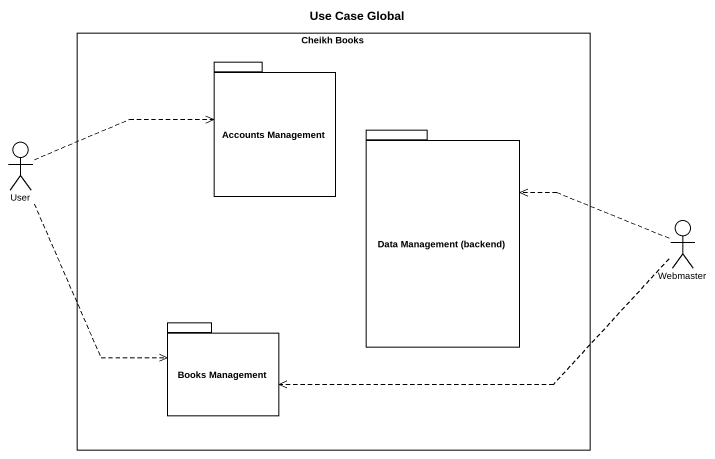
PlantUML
@startuml
title Use Case Global
rectangle "Cheikh Books" as Cheikh_Books {
  package "Accounts Management" as Accounts_Management {
  }
  package "Data Management (backend)" as Data_Management_backend {
  }
  package "Books Management" as Books_Management {
  }
}
actor User
actor Webmaster
User .right.> Accounts_Management
User ..> Books_Management
Webmaster .left.> Data_Management_backend
Webmaster .left.> Books_Management
@enduml
